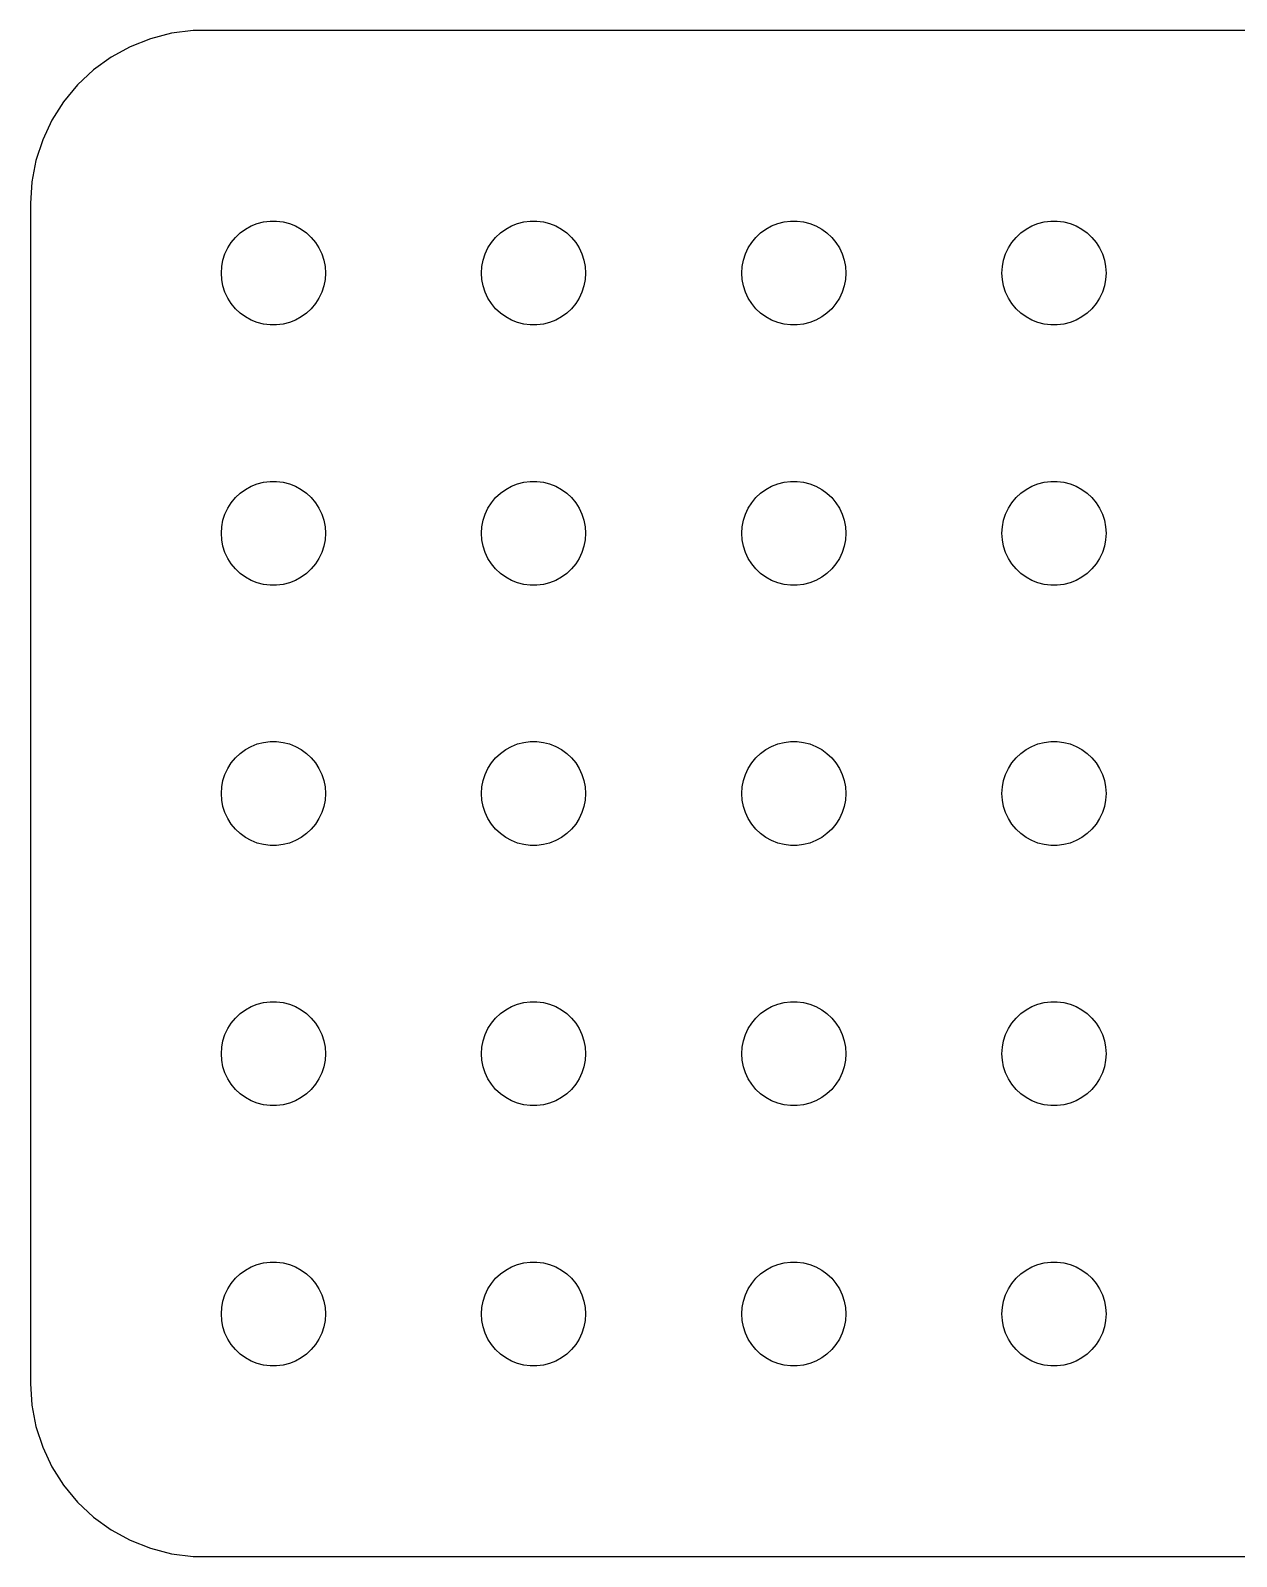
# Model space of a CAD drawing. Header units: metres. Extents: x -37 to 37, y 140 to 346.
# Drawn here: x -37 to -2.24, y 140.01 to 183.99 of the extents above; entities that cross this region are included whole.
import ezdxf

# ---------------------------------------------------------------- set-up
doc = ezdxf.new("R2010")
doc.units = ezdxf.units.M

msp = doc.modelspace()

# ---------------------------------------------------------------- linework, layer by layer
for p, q in [((-32.9369, 183.911), (-33.5451, 183.755)), ((-32.3139, 183.99), (-32.9369, 183.911)), ((32.3139, 183.99), (-32.3139, 183.99)), ((-34.1289, 183.524), (-34.6791, 183.222)), ((-33.5451, 183.755), (-34.1289, 183.524)), ((-34.6791, 183.222), (-35.1871, 182.853)), ((-35.1871, 182.853), (-35.6448, 182.423)), ((-35.6448, 182.423), (-36.0451, 181.939)), ((-36.0451, 181.939), (-36.3815, 181.409)), ((-36.3815, 181.409), (-36.6489, 180.841)), ((-36.6489, 180.841), (-36.8429, 180.243)), ((-36.8429, 180.243), (-36.9606, 179.627)), ((-36.9606, 179.627), (-37, 179)), ((-37, 179), (-37, 145)), ((-31.0934, 178.027), (-30.9561, 178.156)), ((-30.9561, 178.156), (-30.8037, 178.266)), ((-30.8037, 178.266), (-30.6387, 178.357)), ((-30.6387, 178.357), (-30.4635, 178.427)), ((-30.4635, 178.427), (-30.2811, 178.473)), ((-30.2811, 178.473), (-30.0942, 178.497)), ((-30.0942, 178.497), (-29.9058, 178.497)), ((-29.9058, 178.497), (-29.7189, 178.473)), ((-29.7189, 178.473), (-29.5365, 178.427)), ((-29.5365, 178.427), (-29.3613, 178.357)), ((-29.3613, 178.357), (-29.1963, 178.266)), ((-29.1963, 178.266), (-29.0439, 178.156)), ((-29.0439, 178.156), (-28.9065, 178.027)), ((-23.5934, 178.027), (-23.4561, 178.156)), ((-23.4561, 178.156), (-23.3037, 178.266)), ((-23.3037, 178.266), (-23.1387, 178.357)), ((-23.1387, 178.357), (-22.9635, 178.427)), ((-22.9635, 178.427), (-22.7811, 178.473)), ((-22.7811, 178.473), (-22.5942, 178.497)), ((-22.5942, 178.497), (-22.4058, 178.497)), ((-22.4058, 178.497), (-22.2189, 178.473)), ((-22.2189, 178.473), (-22.0365, 178.427)), ((-22.0365, 178.427), (-21.8613, 178.357)), ((-21.8613, 178.357), (-21.6963, 178.266)), ((-21.6963, 178.266), (-21.5439, 178.156)), ((-21.5439, 178.156), (-21.4065, 178.027)), ((-16.0934, 178.027), (-15.9561, 178.156)), ((-15.9561, 178.156), (-15.8037, 178.266)), ((-15.8037, 178.266), (-15.6387, 178.357)), ((-15.6387, 178.357), (-15.4635, 178.427)), ((-15.4635, 178.427), (-15.2811, 178.473)), ((-15.2811, 178.473), (-15.0942, 178.497)), ((-15.0942, 178.497), (-14.9058, 178.497)), ((-14.9058, 178.497), (-14.7189, 178.473)), ((-14.7189, 178.473), (-14.5365, 178.427)), ((-14.5365, 178.427), (-14.3613, 178.357)), ((-14.3613, 178.357), (-14.1963, 178.266)), ((-14.1963, 178.266), (-14.0439, 178.156)), ((-14.0439, 178.156), (-13.9065, 178.027)), ((-8.59344, 178.027), (-8.45613, 178.156)), ((-8.45613, 178.156), (-8.30373, 178.266)), ((-8.30373, 178.266), (-8.13866, 178.357)), ((-8.13866, 178.357), (-7.96352, 178.427)), ((-7.96352, 178.427), (-7.78107, 178.473)), ((-7.78107, 178.473), (-7.59418, 178.497)), ((-7.59418, 178.497), (-7.40581, 178.497)), ((-7.40581, 178.497), (-7.21892, 178.473)), ((-7.21892, 178.473), (-7.03647, 178.427)), ((-7.03647, 178.427), (-6.86133, 178.357)), ((-6.86133, 178.357), (-6.69626, 178.266)), ((-6.69626, 178.266), (-6.54385, 178.156)), ((-6.54385, 178.156), (-6.40654, 178.027)), ((-31.3947, 177.552), (-31.3145, 177.723)), ((-31.3145, 177.723), (-31.2135, 177.882)), ((-31.2135, 177.882), (-31.0934, 178.027)), ((-28.9065, 178.027), (-28.7865, 177.882)), ((-28.7865, 177.882), (-28.6855, 177.723)), ((-28.6855, 177.723), (-28.6053, 177.552)), ((-23.8947, 177.552), (-23.8145, 177.723)), ((-23.8145, 177.723), (-23.7135, 177.882)), ((-23.7135, 177.882), (-23.5934, 178.027)), ((-21.4065, 178.027), (-21.2865, 177.882)), ((-21.2865, 177.882), (-21.1855, 177.723)), ((-21.1855, 177.723), (-21.1053, 177.552)), ((-16.3947, 177.552), (-16.3145, 177.723)), ((-16.3145, 177.723), (-16.2135, 177.882)), ((-16.2135, 177.882), (-16.0934, 178.027)), ((-13.9065, 178.027), (-13.7865, 177.882)), ((-13.7865, 177.882), (-13.6855, 177.723)), ((-13.6855, 177.723), (-13.6053, 177.552)), ((-8.89465, 177.552), (-8.81445, 177.723)), ((-8.81445, 177.723), (-8.71352, 177.882)), ((-8.71352, 177.882), (-8.59344, 178.027)), ((-6.40654, 178.027), (-6.28647, 177.882)), ((-6.28647, 177.882), (-6.18553, 177.723)), ((-6.18553, 177.723), (-6.10533, 177.552)), ((-31.4882, 177.188), (-31.4529, 177.373)), ((-31.4529, 177.373), (-31.3947, 177.552)), ((-28.6053, 177.552), (-28.5471, 177.373)), ((-28.5471, 177.373), (-28.5118, 177.188)), ((-23.9882, 177.188), (-23.9529, 177.373)), ((-23.9529, 177.373), (-23.8947, 177.552)), ((-21.1053, 177.552), (-21.0471, 177.373)), ((-21.0471, 177.373), (-21.0118, 177.188)), ((-16.4882, 177.188), (-16.4529, 177.373)), ((-16.4529, 177.373), (-16.3947, 177.552)), ((-13.6053, 177.552), (-13.5471, 177.373)), ((-13.5471, 177.373), (-13.5118, 177.188)), ((-8.98816, 177.188), (-8.95287, 177.373)), ((-8.95287, 177.373), (-8.89465, 177.552)), ((-6.10533, 177.552), (-6.04712, 177.373)), ((-6.04712, 177.373), (-6.01183, 177.188)), ((-31.5, 177), (-31.4882, 177.188)), ((-31.4882, 176.812), (-31.5, 177)), ((-31.4529, 176.627), (-31.4882, 176.812)), ((-28.5118, 176.812), (-28.5471, 176.627)), ((-28.5118, 177.188), (-28.5, 177)), ((-28.5, 177), (-28.5118, 176.812)), ((-24, 177), (-23.9882, 177.188)), ((-23.9882, 176.812), (-24, 177)), ((-23.9529, 176.627), (-23.9882, 176.812)), ((-21.0118, 176.812), (-21.0471, 176.627)), ((-21.0118, 177.188), (-21, 177)), ((-21, 177), (-21.0118, 176.812)), ((-16.5, 177), (-16.4882, 177.188)), ((-16.4882, 176.812), (-16.5, 177)), ((-16.4529, 176.627), (-16.4882, 176.812)), ((-13.5118, 176.812), (-13.5471, 176.627)), ((-13.5118, 177.188), (-13.5, 177)), ((-13.5, 177), (-13.5118, 176.812)), ((-9, 177), (-8.98816, 177.188)), ((-8.98816, 176.812), (-9, 177)), ((-8.95287, 176.627), (-8.98816, 176.812)), ((-6.01183, 176.812), (-6.04712, 176.627)), ((-6.01183, 177.188), (-6, 177)), ((-6, 177), (-6.01183, 176.812)), ((-31.3947, 176.448), (-31.4529, 176.627)), ((-31.3145, 176.277), (-31.3947, 176.448)), ((-28.6053, 176.448), (-28.6855, 176.277)), ((-28.5471, 176.627), (-28.6053, 176.448)), ((-23.8947, 176.448), (-23.9529, 176.627)), ((-23.8145, 176.277), (-23.8947, 176.448)), ((-21.1053, 176.448), (-21.1855, 176.277)), ((-21.0471, 176.627), (-21.1053, 176.448)), ((-16.3947, 176.448), (-16.4529, 176.627)), ((-16.3145, 176.277), (-16.3947, 176.448)), ((-13.6053, 176.448), (-13.6855, 176.277)), ((-13.5471, 176.627), (-13.6053, 176.448)), ((-8.89465, 176.448), (-8.95287, 176.627)), ((-8.81445, 176.277), (-8.89465, 176.448)), ((-6.10533, 176.448), (-6.18553, 176.277)), ((-6.04712, 176.627), (-6.10533, 176.448)), ((-31.2135, 176.118), (-31.3145, 176.277)), ((-31.0934, 175.973), (-31.2135, 176.118)), ((-30.9561, 175.844), (-31.0934, 175.973)), ((-28.9065, 175.973), (-29.0439, 175.844)), ((-28.7865, 176.118), (-28.9065, 175.973)), ((-28.6855, 176.277), (-28.7865, 176.118)), ((-23.7135, 176.118), (-23.8145, 176.277)), ((-23.5934, 175.973), (-23.7135, 176.118)), ((-23.4561, 175.844), (-23.5934, 175.973)), ((-21.4065, 175.973), (-21.5439, 175.844)), ((-21.2865, 176.118), (-21.4065, 175.973)), ((-21.1855, 176.277), (-21.2865, 176.118)), ((-16.2135, 176.118), (-16.3145, 176.277)), ((-16.0934, 175.973), (-16.2135, 176.118)), ((-15.9561, 175.844), (-16.0934, 175.973)), ((-13.9065, 175.973), (-14.0439, 175.844)), ((-13.7865, 176.118), (-13.9065, 175.973)), ((-13.6855, 176.277), (-13.7865, 176.118)), ((-8.71352, 176.118), (-8.81445, 176.277)), ((-8.59344, 175.973), (-8.71352, 176.118)), ((-8.45613, 175.844), (-8.59344, 175.973)), ((-6.40654, 175.973), (-6.54385, 175.844)), ((-6.28647, 176.118), (-6.40654, 175.973)), ((-6.18553, 176.277), (-6.28647, 176.118)), ((-30.8037, 175.734), (-30.9561, 175.844)), ((-30.6387, 175.643), (-30.8037, 175.734)), ((-30.4635, 175.573), (-30.6387, 175.643)), ((-30.2811, 175.527), (-30.4635, 175.573)), ((-30.0942, 175.503), (-30.2811, 175.527)), ((-29.9058, 175.503), (-30.0942, 175.503)), ((-29.7189, 175.527), (-29.9058, 175.503)), ((-29.5365, 175.573), (-29.7189, 175.527)), ((-29.3613, 175.643), (-29.5365, 175.573)), ((-29.1963, 175.734), (-29.3613, 175.643)), ((-29.0439, 175.844), (-29.1963, 175.734)), ((-23.3037, 175.734), (-23.4561, 175.844)), ((-23.1387, 175.643), (-23.3037, 175.734)), ((-22.9635, 175.573), (-23.1387, 175.643)), ((-22.7811, 175.527), (-22.9635, 175.573)), ((-22.5942, 175.503), (-22.7811, 175.527)), ((-22.4058, 175.503), (-22.5942, 175.503)), ((-22.2189, 175.527), (-22.4058, 175.503)), ((-22.0365, 175.573), (-22.2189, 175.527)), ((-21.8613, 175.643), (-22.0365, 175.573)), ((-21.6963, 175.734), (-21.8613, 175.643)), ((-21.5439, 175.844), (-21.6963, 175.734)), ((-15.8037, 175.734), (-15.9561, 175.844)), ((-15.6387, 175.643), (-15.8037, 175.734)), ((-15.4635, 175.573), (-15.6387, 175.643)), ((-15.2811, 175.527), (-15.4635, 175.573)), ((-15.0942, 175.503), (-15.2811, 175.527)), ((-14.9058, 175.503), (-15.0942, 175.503)), ((-14.7189, 175.527), (-14.9058, 175.503)), ((-14.5365, 175.573), (-14.7189, 175.527)), ((-14.3613, 175.643), (-14.5365, 175.573)), ((-14.1963, 175.734), (-14.3613, 175.643)), ((-14.0439, 175.844), (-14.1963, 175.734)), ((-8.30373, 175.734), (-8.45613, 175.844)), ((-8.13866, 175.643), (-8.30373, 175.734)), ((-7.96352, 175.573), (-8.13866, 175.643)), ((-7.78107, 175.527), (-7.96352, 175.573)), ((-7.59418, 175.503), (-7.78107, 175.527)), ((-7.40581, 175.503), (-7.59418, 175.503)), ((-7.21892, 175.527), (-7.40581, 175.503)), ((-7.03647, 175.573), (-7.21892, 175.527)), ((-6.86133, 175.643), (-7.03647, 175.573)), ((-6.69626, 175.734), (-6.86133, 175.643)), ((-6.54385, 175.844), (-6.69626, 175.734)), ((-31.0934, 170.527), (-30.9561, 170.656)), ((-30.9561, 170.656), (-30.8037, 170.766)), ((-30.8037, 170.766), (-30.6387, 170.857)), ((-30.6387, 170.857), (-30.4635, 170.927)), ((-30.4635, 170.927), (-30.2811, 170.973)), ((-30.2811, 170.973), (-30.0942, 170.997)), ((-30.0942, 170.997), (-29.9058, 170.997)), ((-29.9058, 170.997), (-29.7189, 170.973)), ((-29.7189, 170.973), (-29.5365, 170.927)), ((-29.5365, 170.927), (-29.3613, 170.857)), ((-29.3613, 170.857), (-29.1963, 170.766)), ((-29.1963, 170.766), (-29.0439, 170.656)), ((-29.0439, 170.656), (-28.9065, 170.527)), ((-23.5934, 170.527), (-23.4561, 170.656)), ((-23.4561, 170.656), (-23.3037, 170.766)), ((-23.3037, 170.766), (-23.1387, 170.857)), ((-23.1387, 170.857), (-22.9635, 170.927)), ((-22.9635, 170.927), (-22.7811, 170.973)), ((-22.7811, 170.973), (-22.5942, 170.997)), ((-22.5942, 170.997), (-22.4058, 170.997)), ((-22.4058, 170.997), (-22.2189, 170.973)), ((-22.2189, 170.973), (-22.0365, 170.927)), ((-22.0365, 170.927), (-21.8613, 170.857)), ((-21.8613, 170.857), (-21.6963, 170.766)), ((-21.6963, 170.766), (-21.5439, 170.656)), ((-21.5439, 170.656), (-21.4065, 170.527)), ((-16.0934, 170.527), (-15.9561, 170.656)), ((-15.9561, 170.656), (-15.8037, 170.766)), ((-15.8037, 170.766), (-15.6387, 170.857)), ((-15.6387, 170.857), (-15.4635, 170.927)), ((-15.4635, 170.927), (-15.2811, 170.973)), ((-15.2811, 170.973), (-15.0942, 170.997)), ((-15.0942, 170.997), (-14.9058, 170.997)), ((-14.9058, 170.997), (-14.7189, 170.973)), ((-14.7189, 170.973), (-14.5365, 170.927)), ((-14.5365, 170.927), (-14.3613, 170.857)), ((-14.3613, 170.857), (-14.1963, 170.766)), ((-14.1963, 170.766), (-14.0439, 170.656)), ((-14.0439, 170.656), (-13.9065, 170.527)), ((-8.59344, 170.527), (-8.45613, 170.656)), ((-8.45613, 170.656), (-8.30373, 170.766)), ((-8.30373, 170.766), (-8.13866, 170.857)), ((-8.13866, 170.857), (-7.96352, 170.927)), ((-7.96352, 170.927), (-7.78107, 170.973)), ((-7.78107, 170.973), (-7.59418, 170.997)), ((-7.59418, 170.997), (-7.40581, 170.997)), ((-7.40581, 170.997), (-7.21892, 170.973)), ((-7.21892, 170.973), (-7.03647, 170.927)), ((-7.03647, 170.927), (-6.86133, 170.857)), ((-6.86133, 170.857), (-6.69626, 170.766)), ((-6.69626, 170.766), (-6.54385, 170.656)), ((-6.54385, 170.656), (-6.40654, 170.527)), ((-31.3947, 170.052), (-31.3145, 170.223)), ((-31.3145, 170.223), (-31.2135, 170.382)), ((-31.2135, 170.382), (-31.0934, 170.527)), ((-28.9065, 170.527), (-28.7865, 170.382)), ((-28.7865, 170.382), (-28.6855, 170.223)), ((-28.6855, 170.223), (-28.6053, 170.052)), ((-23.8947, 170.052), (-23.8145, 170.223)), ((-23.8145, 170.223), (-23.7135, 170.382)), ((-23.7135, 170.382), (-23.5934, 170.527)), ((-21.4065, 170.527), (-21.2865, 170.382)), ((-21.2865, 170.382), (-21.1855, 170.223)), ((-21.1855, 170.223), (-21.1053, 170.052)), ((-16.3947, 170.052), (-16.3145, 170.223)), ((-16.3145, 170.223), (-16.2135, 170.382)), ((-16.2135, 170.382), (-16.0934, 170.527)), ((-13.9065, 170.527), (-13.7865, 170.382)), ((-13.7865, 170.382), (-13.6855, 170.223)), ((-13.6855, 170.223), (-13.6053, 170.052)), ((-8.89465, 170.052), (-8.81445, 170.223)), ((-8.81445, 170.223), (-8.71352, 170.382)), ((-8.71352, 170.382), (-8.59344, 170.527)), ((-6.40654, 170.527), (-6.28647, 170.382)), ((-6.28647, 170.382), (-6.18553, 170.223)), ((-6.18553, 170.223), (-6.10533, 170.052)), ((-31.4882, 169.688), (-31.4529, 169.873)), ((-31.4529, 169.873), (-31.3947, 170.052)), ((-28.6053, 170.052), (-28.5471, 169.873)), ((-28.5471, 169.873), (-28.5118, 169.688)), ((-23.9882, 169.688), (-23.9529, 169.873)), ((-23.9529, 169.873), (-23.8947, 170.052)), ((-21.1053, 170.052), (-21.0471, 169.873)), ((-21.0471, 169.873), (-21.0118, 169.688)), ((-16.4882, 169.688), (-16.4529, 169.873)), ((-16.4529, 169.873), (-16.3947, 170.052)), ((-13.6053, 170.052), (-13.5471, 169.873)), ((-13.5471, 169.873), (-13.5118, 169.688)), ((-8.98816, 169.688), (-8.95287, 169.873)), ((-8.95287, 169.873), (-8.89465, 170.052)), ((-6.10533, 170.052), (-6.04712, 169.873)), ((-6.04712, 169.873), (-6.01183, 169.688)), ((-31.5, 169.5), (-31.4882, 169.688)), ((-31.4882, 169.312), (-31.5, 169.5)), ((-28.5118, 169.688), (-28.5, 169.5)), ((-28.5, 169.5), (-28.5118, 169.312)), ((-24, 169.5), (-23.9882, 169.688)), ((-23.9882, 169.312), (-24, 169.5)), ((-21.0118, 169.688), (-21, 169.5)), ((-21, 169.5), (-21.0118, 169.312)), ((-16.5, 169.5), (-16.4882, 169.688)), ((-16.4882, 169.312), (-16.5, 169.5)), ((-13.5118, 169.688), (-13.5, 169.5)), ((-13.5, 169.5), (-13.5118, 169.312)), ((-9, 169.5), (-8.98816, 169.688)), ((-8.98816, 169.312), (-9, 169.5)), ((-6.01183, 169.688), (-6, 169.5)), ((-6, 169.5), (-6.01183, 169.312)), ((-31.4529, 169.127), (-31.4882, 169.312)), ((-31.3947, 168.948), (-31.4529, 169.127)), ((-31.3145, 168.777), (-31.3947, 168.948)), ((-28.6053, 168.948), (-28.6855, 168.777)), ((-28.5471, 169.127), (-28.6053, 168.948)), ((-28.5118, 169.312), (-28.5471, 169.127)), ((-23.9529, 169.127), (-23.9882, 169.312)), ((-23.8947, 168.948), (-23.9529, 169.127)), ((-23.8145, 168.777), (-23.8947, 168.948)), ((-21.1053, 168.948), (-21.1855, 168.777)), ((-21.0471, 169.127), (-21.1053, 168.948)), ((-21.0118, 169.312), (-21.0471, 169.127)), ((-16.4529, 169.127), (-16.4882, 169.312)), ((-16.3947, 168.948), (-16.4529, 169.127)), ((-16.3145, 168.777), (-16.3947, 168.948)), ((-13.6053, 168.948), (-13.6855, 168.777)), ((-13.5471, 169.127), (-13.6053, 168.948)), ((-13.5118, 169.312), (-13.5471, 169.127)), ((-8.95287, 169.127), (-8.98816, 169.312)), ((-8.89465, 168.948), (-8.95287, 169.127)), ((-8.81445, 168.777), (-8.89465, 168.948)), ((-6.10533, 168.948), (-6.18553, 168.777)), ((-6.04712, 169.127), (-6.10533, 168.948)), ((-6.01183, 169.312), (-6.04712, 169.127)), ((-31.2135, 168.618), (-31.3145, 168.777)), ((-31.0934, 168.473), (-31.2135, 168.618)), ((-30.9561, 168.344), (-31.0934, 168.473)), ((-28.9065, 168.473), (-29.0439, 168.344)), ((-28.7865, 168.618), (-28.9065, 168.473)), ((-28.6855, 168.777), (-28.7865, 168.618)), ((-23.7135, 168.618), (-23.8145, 168.777)), ((-23.5934, 168.473), (-23.7135, 168.618)), ((-23.4561, 168.344), (-23.5934, 168.473)), ((-21.4065, 168.473), (-21.5439, 168.344)), ((-21.2865, 168.618), (-21.4065, 168.473)), ((-21.1855, 168.777), (-21.2865, 168.618)), ((-16.2135, 168.618), (-16.3145, 168.777)), ((-16.0934, 168.473), (-16.2135, 168.618)), ((-15.9561, 168.344), (-16.0934, 168.473)), ((-13.9065, 168.473), (-14.0439, 168.344)), ((-13.7865, 168.618), (-13.9065, 168.473)), ((-13.6855, 168.777), (-13.7865, 168.618)), ((-8.71352, 168.618), (-8.81445, 168.777)), ((-8.59344, 168.473), (-8.71352, 168.618)), ((-8.45613, 168.344), (-8.59344, 168.473)), ((-6.40654, 168.473), (-6.54385, 168.344)), ((-6.28647, 168.618), (-6.40654, 168.473)), ((-6.18553, 168.777), (-6.28647, 168.618)), ((-30.8037, 168.234), (-30.9561, 168.344)), ((-30.6387, 168.143), (-30.8037, 168.234)), ((-30.4635, 168.073), (-30.6387, 168.143)), ((-30.2811, 168.027), (-30.4635, 168.073)), ((-30.0942, 168.003), (-30.2811, 168.027)), ((-29.7189, 168.027), (-29.9058, 168.003)), ((-29.5365, 168.073), (-29.7189, 168.027)), ((-29.3613, 168.143), (-29.5365, 168.073)), ((-29.1963, 168.234), (-29.3613, 168.143)), ((-29.0439, 168.344), (-29.1963, 168.234)), ((-23.3037, 168.234), (-23.4561, 168.344)), ((-23.1387, 168.143), (-23.3037, 168.234)), ((-22.9635, 168.073), (-23.1387, 168.143)), ((-22.7811, 168.027), (-22.9635, 168.073)), ((-22.5942, 168.003), (-22.7811, 168.027)), ((-22.2189, 168.027), (-22.4058, 168.003)), ((-22.0365, 168.073), (-22.2189, 168.027)), ((-21.8613, 168.143), (-22.0365, 168.073)), ((-21.6963, 168.234), (-21.8613, 168.143)), ((-21.5439, 168.344), (-21.6963, 168.234)), ((-15.8037, 168.234), (-15.9561, 168.344)), ((-15.6387, 168.143), (-15.8037, 168.234)), ((-15.4635, 168.073), (-15.6387, 168.143)), ((-15.2811, 168.027), (-15.4635, 168.073)), ((-15.0942, 168.003), (-15.2811, 168.027)), ((-14.7189, 168.027), (-14.9058, 168.003)), ((-14.5365, 168.073), (-14.7189, 168.027)), ((-14.3613, 168.143), (-14.5365, 168.073)), ((-14.1963, 168.234), (-14.3613, 168.143)), ((-14.0439, 168.344), (-14.1963, 168.234)), ((-8.30373, 168.234), (-8.45613, 168.344)), ((-8.13866, 168.143), (-8.30373, 168.234)), ((-7.96352, 168.073), (-8.13866, 168.143)), ((-7.78107, 168.027), (-7.96352, 168.073)), ((-7.59418, 168.003), (-7.78107, 168.027)), ((-7.21892, 168.027), (-7.40581, 168.003)), ((-7.03647, 168.073), (-7.21892, 168.027)), ((-6.86133, 168.143), (-7.03647, 168.073)), ((-6.69626, 168.234), (-6.86133, 168.143)), ((-6.54385, 168.344), (-6.69626, 168.234)), ((-29.9058, 168.003), (-30.0942, 168.003)), ((-22.4058, 168.003), (-22.5942, 168.003)), ((-14.9058, 168.003), (-15.0942, 168.003)), ((-7.40581, 168.003), (-7.59418, 168.003)), ((-30.9561, 163.156), (-30.8037, 163.266)), ((-30.8037, 163.266), (-30.6387, 163.357)), ((-30.6387, 163.357), (-30.4635, 163.427)), ((-30.4635, 163.427), (-30.2811, 163.473)), ((-30.2811, 163.473), (-30.0942, 163.497)), ((-30.0942, 163.497), (-29.9058, 163.497)), ((-29.9058, 163.497), (-29.7189, 163.473)), ((-29.7189, 163.473), (-29.5365, 163.427)), ((-29.5365, 163.427), (-29.3613, 163.357)), ((-29.3613, 163.357), (-29.1963, 163.266)), ((-29.1963, 163.266), (-29.0439, 163.156)), ((-23.4561, 163.156), (-23.3037, 163.266)), ((-23.3037, 163.266), (-23.1387, 163.357)), ((-23.1387, 163.357), (-22.9635, 163.427)), ((-22.9635, 163.427), (-22.7811, 163.473)), ((-22.7811, 163.473), (-22.5942, 163.497)), ((-22.5942, 163.497), (-22.4058, 163.497)), ((-22.4058, 163.497), (-22.2189, 163.473)), ((-22.2189, 163.473), (-22.0365, 163.427)), ((-22.0365, 163.427), (-21.8613, 163.357)), ((-21.8613, 163.357), (-21.6963, 163.266)), ((-21.6963, 163.266), (-21.5439, 163.156)), ((-15.9561, 163.156), (-15.8037, 163.266)), ((-15.8037, 163.266), (-15.6387, 163.357)), ((-15.6387, 163.357), (-15.4635, 163.427)), ((-15.4635, 163.427), (-15.2811, 163.473)), ((-15.2811, 163.473), (-15.0942, 163.497)), ((-15.0942, 163.497), (-14.9058, 163.497)), ((-14.9058, 163.497), (-14.7189, 163.473)), ((-14.7189, 163.473), (-14.5365, 163.427)), ((-14.5365, 163.427), (-14.3613, 163.357)), ((-14.3613, 163.357), (-14.1963, 163.266)), ((-14.1963, 163.266), (-14.0439, 163.156)), ((-8.45613, 163.156), (-8.30373, 163.266)), ((-8.30373, 163.266), (-8.13866, 163.357)), ((-8.13866, 163.357), (-7.96352, 163.427)), ((-7.96352, 163.427), (-7.78107, 163.473)), ((-7.78107, 163.473), (-7.59418, 163.497)), ((-7.59418, 163.497), (-7.40581, 163.497)), ((-7.40581, 163.497), (-7.21892, 163.473)), ((-7.21892, 163.473), (-7.03647, 163.427)), ((-7.03647, 163.427), (-6.86133, 163.357)), ((-6.86133, 163.357), (-6.69626, 163.266)), ((-6.69626, 163.266), (-6.54385, 163.156)), ((-31.3145, 162.723), (-31.2135, 162.882)), ((-31.2135, 162.882), (-31.0934, 163.027)), ((-31.0934, 163.027), (-30.9561, 163.156)), ((-29.0439, 163.156), (-28.9065, 163.027)), ((-28.9065, 163.027), (-28.7865, 162.882)), ((-28.7865, 162.882), (-28.6855, 162.723)), ((-23.8145, 162.723), (-23.7135, 162.882)), ((-23.7135, 162.882), (-23.5934, 163.027)), ((-23.5934, 163.027), (-23.4561, 163.156)), ((-21.5439, 163.156), (-21.4065, 163.027)), ((-21.4065, 163.027), (-21.2865, 162.882)), ((-21.2865, 162.882), (-21.1855, 162.723)), ((-16.3145, 162.723), (-16.2135, 162.882)), ((-16.2135, 162.882), (-16.0934, 163.027)), ((-16.0934, 163.027), (-15.9561, 163.156)), ((-14.0439, 163.156), (-13.9065, 163.027)), ((-13.9065, 163.027), (-13.7865, 162.882)), ((-13.7865, 162.882), (-13.6855, 162.723)), ((-8.81445, 162.723), (-8.71352, 162.882)), ((-8.71352, 162.882), (-8.59344, 163.027)), ((-8.59344, 163.027), (-8.45613, 163.156)), ((-6.54385, 163.156), (-6.40654, 163.027)), ((-6.40654, 163.027), (-6.28647, 162.882)), ((-6.28647, 162.882), (-6.18553, 162.723)), ((-31.4882, 162.188), (-31.4529, 162.373)), ((-31.4529, 162.373), (-31.3947, 162.552)), ((-31.3947, 162.552), (-31.3145, 162.723)), ((-28.6855, 162.723), (-28.6053, 162.552)), ((-28.6053, 162.552), (-28.5471, 162.373)), ((-28.5471, 162.373), (-28.5118, 162.188)), ((-23.9882, 162.188), (-23.9529, 162.373)), ((-23.9529, 162.373), (-23.8947, 162.552)), ((-23.8947, 162.552), (-23.8145, 162.723)), ((-21.1855, 162.723), (-21.1053, 162.552)), ((-21.1053, 162.552), (-21.0471, 162.373)), ((-21.0471, 162.373), (-21.0118, 162.188)), ((-16.4882, 162.188), (-16.4529, 162.373)), ((-16.4529, 162.373), (-16.3947, 162.552)), ((-16.3947, 162.552), (-16.3145, 162.723)), ((-13.6855, 162.723), (-13.6053, 162.552)), ((-13.6053, 162.552), (-13.5471, 162.373)), ((-13.5471, 162.373), (-13.5118, 162.188)), ((-8.98816, 162.188), (-8.95287, 162.373)), ((-8.95287, 162.373), (-8.89465, 162.552)), ((-8.89465, 162.552), (-8.81445, 162.723)), ((-6.18553, 162.723), (-6.10533, 162.552)), ((-6.10533, 162.552), (-6.04712, 162.373)), ((-6.04712, 162.373), (-6.01183, 162.188)), ((-31.5, 162), (-31.4882, 162.188)), ((-31.4882, 161.812), (-31.5, 162)), ((-28.5118, 162.188), (-28.5, 162)), ((-28.5, 162), (-28.5118, 161.812)), ((-24, 162), (-23.9882, 162.188)), ((-23.9882, 161.812), (-24, 162)), ((-21.0118, 162.188), (-21, 162)), ((-21, 162), (-21.0118, 161.812)), ((-16.5, 162), (-16.4882, 162.188)), ((-16.4882, 161.812), (-16.5, 162)), ((-13.5118, 162.188), (-13.5, 162)), ((-13.5, 162), (-13.5118, 161.812)), ((-9, 162), (-8.98816, 162.188)), ((-8.98816, 161.812), (-9, 162)), ((-6.01183, 162.188), (-6, 162)), ((-6, 162), (-6.01183, 161.812)), ((-31.4529, 161.627), (-31.4882, 161.812)), ((-31.3947, 161.448), (-31.4529, 161.627)), ((-31.3145, 161.277), (-31.3947, 161.448)), ((-28.6053, 161.448), (-28.6855, 161.277)), ((-28.5471, 161.627), (-28.6053, 161.448)), ((-28.5118, 161.812), (-28.5471, 161.627)), ((-23.9529, 161.627), (-23.9882, 161.812)), ((-23.8947, 161.448), (-23.9529, 161.627)), ((-23.8145, 161.277), (-23.8947, 161.448)), ((-21.1053, 161.448), (-21.1855, 161.277)), ((-21.0471, 161.627), (-21.1053, 161.448)), ((-21.0118, 161.812), (-21.0471, 161.627)), ((-16.4529, 161.627), (-16.4882, 161.812)), ((-16.3947, 161.448), (-16.4529, 161.627)), ((-16.3145, 161.277), (-16.3947, 161.448)), ((-13.6053, 161.448), (-13.6855, 161.277)), ((-13.5471, 161.627), (-13.6053, 161.448)), ((-13.5118, 161.812), (-13.5471, 161.627)), ((-8.95287, 161.627), (-8.98816, 161.812)), ((-8.89465, 161.448), (-8.95287, 161.627)), ((-8.81445, 161.277), (-8.89465, 161.448)), ((-6.10533, 161.448), (-6.18553, 161.277)), ((-6.04712, 161.627), (-6.10533, 161.448)), ((-6.01183, 161.812), (-6.04712, 161.627)), ((-31.2135, 161.118), (-31.3145, 161.277)), ((-31.0934, 160.973), (-31.2135, 161.118)), ((-30.9561, 160.844), (-31.0934, 160.973)), ((-28.9065, 160.973), (-29.0439, 160.844)), ((-28.7865, 161.118), (-28.9065, 160.973)), ((-28.6855, 161.277), (-28.7865, 161.118)), ((-23.7135, 161.118), (-23.8145, 161.277)), ((-23.5934, 160.973), (-23.7135, 161.118)), ((-23.4561, 160.844), (-23.5934, 160.973)), ((-21.4065, 160.973), (-21.5439, 160.844)), ((-21.2865, 161.118), (-21.4065, 160.973)), ((-21.1855, 161.277), (-21.2865, 161.118)), ((-16.2135, 161.118), (-16.3145, 161.277)), ((-16.0934, 160.973), (-16.2135, 161.118)), ((-15.9561, 160.844), (-16.0934, 160.973)), ((-13.9065, 160.973), (-14.0439, 160.844)), ((-13.7865, 161.118), (-13.9065, 160.973)), ((-13.6855, 161.277), (-13.7865, 161.118)), ((-8.71352, 161.118), (-8.81445, 161.277)), ((-8.59344, 160.973), (-8.71352, 161.118)), ((-8.45613, 160.844), (-8.59344, 160.973)), ((-6.40654, 160.973), (-6.54385, 160.844)), ((-6.28647, 161.118), (-6.40654, 160.973)), ((-6.18553, 161.277), (-6.28647, 161.118)), ((-30.8037, 160.734), (-30.9561, 160.844)), ((-30.6387, 160.643), (-30.8037, 160.734)), ((-30.4635, 160.573), (-30.6387, 160.643)), ((-30.2811, 160.527), (-30.4635, 160.573)), ((-29.5365, 160.573), (-29.7189, 160.527)), ((-29.3613, 160.643), (-29.5365, 160.573)), ((-29.1963, 160.734), (-29.3613, 160.643)), ((-29.0439, 160.844), (-29.1963, 160.734)), ((-23.3037, 160.734), (-23.4561, 160.844)), ((-23.1387, 160.643), (-23.3037, 160.734)), ((-22.9635, 160.573), (-23.1387, 160.643)), ((-22.7811, 160.527), (-22.9635, 160.573)), ((-22.0365, 160.573), (-22.2189, 160.527)), ((-21.8613, 160.643), (-22.0365, 160.573)), ((-21.6963, 160.734), (-21.8613, 160.643)), ((-21.5439, 160.844), (-21.6963, 160.734)), ((-15.8037, 160.734), (-15.9561, 160.844)), ((-15.6387, 160.643), (-15.8037, 160.734)), ((-15.4635, 160.573), (-15.6387, 160.643)), ((-15.2811, 160.527), (-15.4635, 160.573)), ((-14.5365, 160.573), (-14.7189, 160.527)), ((-14.3613, 160.643), (-14.5365, 160.573)), ((-14.1963, 160.734), (-14.3613, 160.643)), ((-14.0439, 160.844), (-14.1963, 160.734)), ((-8.30373, 160.734), (-8.45613, 160.844)), ((-8.13866, 160.643), (-8.30373, 160.734)), ((-7.96352, 160.573), (-8.13866, 160.643)), ((-7.78107, 160.527), (-7.96352, 160.573)), ((-7.03647, 160.573), (-7.21892, 160.527)), ((-6.86133, 160.643), (-7.03647, 160.573)), ((-6.69626, 160.734), (-6.86133, 160.643)), ((-6.54385, 160.844), (-6.69626, 160.734)), ((-30.0942, 160.503), (-30.2811, 160.527)), ((-29.9058, 160.503), (-30.0942, 160.503)), ((-29.7189, 160.527), (-29.9058, 160.503)), ((-22.5942, 160.503), (-22.7811, 160.527)), ((-22.4058, 160.503), (-22.5942, 160.503)), ((-22.2189, 160.527), (-22.4058, 160.503)), ((-15.0942, 160.503), (-15.2811, 160.527)), ((-14.9058, 160.503), (-15.0942, 160.503)), ((-14.7189, 160.527), (-14.9058, 160.503)), ((-7.59418, 160.503), (-7.78107, 160.527)), ((-7.40581, 160.503), (-7.59418, 160.503)), ((-7.21892, 160.527), (-7.40581, 160.503)), ((-30.9561, 155.656), (-30.8037, 155.766)), ((-30.8037, 155.766), (-30.6387, 155.857)), ((-30.6387, 155.857), (-30.4635, 155.927)), ((-30.4635, 155.927), (-30.2811, 155.973)), ((-30.2811, 155.973), (-30.0942, 155.997)), ((-30.0942, 155.997), (-29.9058, 155.997)), ((-29.9058, 155.997), (-29.7189, 155.973)), ((-29.7189, 155.973), (-29.5365, 155.927)), ((-29.5365, 155.927), (-29.3613, 155.857)), ((-29.3613, 155.857), (-29.1963, 155.766)), ((-29.1963, 155.766), (-29.0439, 155.656)), ((-23.4561, 155.656), (-23.3037, 155.766)), ((-23.3037, 155.766), (-23.1387, 155.857)), ((-23.1387, 155.857), (-22.9635, 155.927)), ((-22.9635, 155.927), (-22.7811, 155.973)), ((-22.7811, 155.973), (-22.5942, 155.997)), ((-22.5942, 155.997), (-22.4058, 155.997)), ((-22.4058, 155.997), (-22.2189, 155.973)), ((-22.2189, 155.973), (-22.0365, 155.927)), ((-22.0365, 155.927), (-21.8613, 155.857)), ((-21.8613, 155.857), (-21.6963, 155.766)), ((-21.6963, 155.766), (-21.5439, 155.656)), ((-15.9561, 155.656), (-15.8037, 155.766)), ((-15.8037, 155.766), (-15.6387, 155.857)), ((-15.6387, 155.857), (-15.4635, 155.927)), ((-15.4635, 155.927), (-15.2811, 155.973)), ((-15.2811, 155.973), (-15.0942, 155.997)), ((-15.0942, 155.997), (-14.9058, 155.997)), ((-14.9058, 155.997), (-14.7189, 155.973)), ((-14.7189, 155.973), (-14.5365, 155.927)), ((-14.5365, 155.927), (-14.3613, 155.857)), ((-14.3613, 155.857), (-14.1963, 155.766)), ((-14.1963, 155.766), (-14.0439, 155.656)), ((-8.45613, 155.656), (-8.30373, 155.766)), ((-8.30373, 155.766), (-8.13866, 155.857)), ((-8.13866, 155.857), (-7.96352, 155.927)), ((-7.96352, 155.927), (-7.78107, 155.973)), ((-7.78107, 155.973), (-7.59418, 155.997)), ((-7.59418, 155.997), (-7.40581, 155.997)), ((-7.40581, 155.997), (-7.21892, 155.973)), ((-7.21892, 155.973), (-7.03647, 155.927)), ((-7.03647, 155.927), (-6.86133, 155.857)), ((-6.86133, 155.857), (-6.69626, 155.766)), ((-6.69626, 155.766), (-6.54385, 155.656)), ((-31.3145, 155.223), (-31.2135, 155.382)), ((-31.2135, 155.382), (-31.0934, 155.527)), ((-31.0934, 155.527), (-30.9561, 155.656)), ((-29.0439, 155.656), (-28.9065, 155.527)), ((-28.9065, 155.527), (-28.7865, 155.382)), ((-28.7865, 155.382), (-28.6855, 155.223)), ((-23.8145, 155.223), (-23.7135, 155.382)), ((-23.7135, 155.382), (-23.5934, 155.527)), ((-23.5934, 155.527), (-23.4561, 155.656)), ((-21.5439, 155.656), (-21.4065, 155.527)), ((-21.4065, 155.527), (-21.2865, 155.382)), ((-21.2865, 155.382), (-21.1855, 155.223)), ((-16.3145, 155.223), (-16.2135, 155.382)), ((-16.2135, 155.382), (-16.0934, 155.527)), ((-16.0934, 155.527), (-15.9561, 155.656)), ((-14.0439, 155.656), (-13.9065, 155.527)), ((-13.9065, 155.527), (-13.7865, 155.382)), ((-13.7865, 155.382), (-13.6855, 155.223)), ((-8.81445, 155.223), (-8.71352, 155.382)), ((-8.71352, 155.382), (-8.59344, 155.527)), ((-8.59344, 155.527), (-8.45613, 155.656)), ((-6.54385, 155.656), (-6.40654, 155.527)), ((-6.40654, 155.527), (-6.28647, 155.382)), ((-6.28647, 155.382), (-6.18553, 155.223)), ((-31.4882, 154.688), (-31.4529, 154.873)), ((-31.4529, 154.873), (-31.3947, 155.052)), ((-31.3947, 155.052), (-31.3145, 155.223)), ((-28.6855, 155.223), (-28.6053, 155.052)), ((-28.6053, 155.052), (-28.5471, 154.873)), ((-28.5471, 154.873), (-28.5118, 154.688)), ((-23.9882, 154.688), (-23.9529, 154.873)), ((-23.9529, 154.873), (-23.8947, 155.052)), ((-23.8947, 155.052), (-23.8145, 155.223)), ((-21.1855, 155.223), (-21.1053, 155.052)), ((-21.1053, 155.052), (-21.0471, 154.873)), ((-21.0471, 154.873), (-21.0118, 154.688)), ((-16.4882, 154.688), (-16.4529, 154.873)), ((-16.4529, 154.873), (-16.3947, 155.052)), ((-16.3947, 155.052), (-16.3145, 155.223)), ((-13.6855, 155.223), (-13.6053, 155.052)), ((-13.6053, 155.052), (-13.5471, 154.873)), ((-13.5471, 154.873), (-13.5118, 154.688)), ((-8.98816, 154.688), (-8.95287, 154.873)), ((-8.95287, 154.873), (-8.89465, 155.052)), ((-8.89465, 155.052), (-8.81445, 155.223)), ((-6.18553, 155.223), (-6.10533, 155.052)), ((-6.10533, 155.052), (-6.04712, 154.873)), ((-6.04712, 154.873), (-6.01183, 154.688)), ((-31.5, 154.5), (-31.4882, 154.688)), ((-31.4882, 154.312), (-31.5, 154.5)), ((-28.5118, 154.688), (-28.5, 154.5)), ((-28.5, 154.5), (-28.5118, 154.312)), ((-24, 154.5), (-23.9882, 154.688)), ((-23.9882, 154.312), (-24, 154.5)), ((-21.0118, 154.688), (-21, 154.5)), ((-21, 154.5), (-21.0118, 154.312)), ((-16.5, 154.5), (-16.4882, 154.688)), ((-16.4882, 154.312), (-16.5, 154.5)), ((-13.5118, 154.688), (-13.5, 154.5)), ((-13.5, 154.5), (-13.5118, 154.312)), ((-9, 154.5), (-8.98816, 154.688)), ((-8.98816, 154.312), (-9, 154.5)), ((-6.01183, 154.688), (-6, 154.5)), ((-6, 154.5), (-6.01183, 154.312)), ((-31.4529, 154.127), (-31.4882, 154.312)), ((-31.3947, 153.948), (-31.4529, 154.127)), ((-31.3145, 153.777), (-31.3947, 153.948)), ((-28.6053, 153.948), (-28.6855, 153.777)), ((-28.5471, 154.127), (-28.6053, 153.948)), ((-28.5118, 154.312), (-28.5471, 154.127)), ((-23.9529, 154.127), (-23.9882, 154.312)), ((-23.8947, 153.948), (-23.9529, 154.127)), ((-23.8145, 153.777), (-23.8947, 153.948)), ((-21.1053, 153.948), (-21.1855, 153.777)), ((-21.0471, 154.127), (-21.1053, 153.948)), ((-21.0118, 154.312), (-21.0471, 154.127)), ((-16.4529, 154.127), (-16.4882, 154.312)), ((-16.3947, 153.948), (-16.4529, 154.127)), ((-16.3145, 153.777), (-16.3947, 153.948)), ((-13.6053, 153.948), (-13.6855, 153.777)), ((-13.5471, 154.127), (-13.6053, 153.948)), ((-13.5118, 154.312), (-13.5471, 154.127)), ((-8.95287, 154.127), (-8.98816, 154.312)), ((-8.89465, 153.948), (-8.95287, 154.127)), ((-8.81445, 153.777), (-8.89465, 153.948)), ((-6.10533, 153.948), (-6.18553, 153.777)), ((-6.04712, 154.127), (-6.10533, 153.948)), ((-6.01183, 154.312), (-6.04712, 154.127)), ((-31.2135, 153.618), (-31.3145, 153.777)), ((-31.0934, 153.473), (-31.2135, 153.618)), ((-28.7865, 153.618), (-28.9065, 153.473)), ((-28.6855, 153.777), (-28.7865, 153.618)), ((-23.7135, 153.618), (-23.8145, 153.777)), ((-23.5934, 153.473), (-23.7135, 153.618)), ((-21.2865, 153.618), (-21.4065, 153.473)), ((-21.1855, 153.777), (-21.2865, 153.618)), ((-16.2135, 153.618), (-16.3145, 153.777)), ((-16.0934, 153.473), (-16.2135, 153.618)), ((-13.7865, 153.618), (-13.9065, 153.473)), ((-13.6855, 153.777), (-13.7865, 153.618)), ((-8.71352, 153.618), (-8.81445, 153.777)), ((-8.59344, 153.473), (-8.71352, 153.618)), ((-6.28647, 153.618), (-6.40654, 153.473)), ((-6.18553, 153.777), (-6.28647, 153.618)), ((-30.9561, 153.344), (-31.0934, 153.473)), ((-30.8037, 153.234), (-30.9561, 153.344)), ((-30.6387, 153.143), (-30.8037, 153.234)), ((-30.4635, 153.073), (-30.6387, 153.143)), ((-30.2811, 153.027), (-30.4635, 153.073)), ((-29.5365, 153.073), (-29.7189, 153.027)), ((-29.3613, 153.143), (-29.5365, 153.073)), ((-29.1963, 153.234), (-29.3613, 153.143)), ((-29.0439, 153.344), (-29.1963, 153.234)), ((-28.9065, 153.473), (-29.0439, 153.344)), ((-23.4561, 153.344), (-23.5934, 153.473)), ((-23.3037, 153.234), (-23.4561, 153.344)), ((-23.1387, 153.143), (-23.3037, 153.234)), ((-22.9635, 153.073), (-23.1387, 153.143)), ((-22.7811, 153.027), (-22.9635, 153.073)), ((-22.0365, 153.073), (-22.2189, 153.027)), ((-21.8613, 153.143), (-22.0365, 153.073)), ((-21.6963, 153.234), (-21.8613, 153.143)), ((-21.5439, 153.344), (-21.6963, 153.234)), ((-21.4065, 153.473), (-21.5439, 153.344)), ((-15.9561, 153.344), (-16.0934, 153.473)), ((-15.8037, 153.234), (-15.9561, 153.344)), ((-15.6387, 153.143), (-15.8037, 153.234)), ((-15.4635, 153.073), (-15.6387, 153.143)), ((-15.2811, 153.027), (-15.4635, 153.073)), ((-14.5365, 153.073), (-14.7189, 153.027)), ((-14.3613, 153.143), (-14.5365, 153.073)), ((-14.1963, 153.234), (-14.3613, 153.143)), ((-14.0439, 153.344), (-14.1963, 153.234)), ((-13.9065, 153.473), (-14.0439, 153.344)), ((-8.45613, 153.344), (-8.59344, 153.473)), ((-8.30373, 153.234), (-8.45613, 153.344)), ((-8.13866, 153.143), (-8.30373, 153.234)), ((-7.96352, 153.073), (-8.13866, 153.143)), ((-7.78107, 153.027), (-7.96352, 153.073)), ((-7.03647, 153.073), (-7.21892, 153.027)), ((-6.86133, 153.143), (-7.03647, 153.073)), ((-6.69626, 153.234), (-6.86133, 153.143)), ((-6.54385, 153.344), (-6.69626, 153.234)), ((-6.40654, 153.473), (-6.54385, 153.344)), ((-30.0942, 153.003), (-30.2811, 153.027)), ((-29.9058, 153.003), (-30.0942, 153.003)), ((-29.7189, 153.027), (-29.9058, 153.003)), ((-22.5942, 153.003), (-22.7811, 153.027)), ((-22.4058, 153.003), (-22.5942, 153.003)), ((-22.2189, 153.027), (-22.4058, 153.003)), ((-15.0942, 153.003), (-15.2811, 153.027)), ((-14.9058, 153.003), (-15.0942, 153.003)), ((-14.7189, 153.027), (-14.9058, 153.003)), ((-7.59418, 153.003), (-7.78107, 153.027)), ((-7.40581, 153.003), (-7.59418, 153.003)), ((-7.21892, 153.027), (-7.40581, 153.003)), ((-30.9561, 148.156), (-30.8037, 148.266)), ((-30.8037, 148.266), (-30.6387, 148.357)), ((-30.6387, 148.357), (-30.4635, 148.427)), ((-30.4635, 148.427), (-30.2811, 148.473)), ((-30.2811, 148.473), (-30.0942, 148.497)), ((-30.0942, 148.497), (-29.9058, 148.497)), ((-29.9058, 148.497), (-29.7189, 148.473)), ((-29.7189, 148.473), (-29.5365, 148.427)), ((-29.5365, 148.427), (-29.3613, 148.357)), ((-29.3613, 148.357), (-29.1963, 148.266)), ((-29.1963, 148.266), (-29.0439, 148.156)), ((-23.4561, 148.156), (-23.3037, 148.266)), ((-23.3037, 148.266), (-23.1387, 148.357)), ((-23.1387, 148.357), (-22.9635, 148.427)), ((-22.9635, 148.427), (-22.7811, 148.473)), ((-22.7811, 148.473), (-22.5942, 148.497)), ((-22.5942, 148.497), (-22.4058, 148.497)), ((-22.4058, 148.497), (-22.2189, 148.473)), ((-22.2189, 148.473), (-22.0365, 148.427)), ((-22.0365, 148.427), (-21.8613, 148.357)), ((-21.8613, 148.357), (-21.6963, 148.266)), ((-21.6963, 148.266), (-21.5439, 148.156)), ((-15.9561, 148.156), (-15.8037, 148.266)), ((-15.8037, 148.266), (-15.6387, 148.357)), ((-15.6387, 148.357), (-15.4635, 148.427)), ((-15.4635, 148.427), (-15.2811, 148.473)), ((-15.2811, 148.473), (-15.0942, 148.497)), ((-15.0942, 148.497), (-14.9058, 148.497)), ((-14.9058, 148.497), (-14.7189, 148.473)), ((-14.7189, 148.473), (-14.5365, 148.427)), ((-14.5365, 148.427), (-14.3613, 148.357)), ((-14.3613, 148.357), (-14.1963, 148.266)), ((-14.1963, 148.266), (-14.0439, 148.156)), ((-8.45613, 148.156), (-8.30373, 148.266)), ((-8.30373, 148.266), (-8.13866, 148.357)), ((-8.13866, 148.357), (-7.96352, 148.427)), ((-7.96352, 148.427), (-7.78107, 148.473)), ((-7.78107, 148.473), (-7.59418, 148.497)), ((-7.59418, 148.497), (-7.40581, 148.497)), ((-7.40581, 148.497), (-7.21892, 148.473)), ((-7.21892, 148.473), (-7.03647, 148.427)), ((-7.03647, 148.427), (-6.86133, 148.357)), ((-6.86133, 148.357), (-6.69626, 148.266)), ((-6.69626, 148.266), (-6.54385, 148.156)), ((-31.3145, 147.723), (-31.2135, 147.882)), ((-31.2135, 147.882), (-31.0934, 148.027)), ((-31.0934, 148.027), (-30.9561, 148.156)), ((-29.0439, 148.156), (-28.9065, 148.027)), ((-28.9065, 148.027), (-28.7865, 147.882)), ((-28.7865, 147.882), (-28.6855, 147.723)), ((-23.8145, 147.723), (-23.7135, 147.882)), ((-23.7135, 147.882), (-23.5934, 148.027)), ((-23.5934, 148.027), (-23.4561, 148.156)), ((-21.5439, 148.156), (-21.4065, 148.027)), ((-21.4065, 148.027), (-21.2865, 147.882)), ((-21.2865, 147.882), (-21.1855, 147.723)), ((-16.3145, 147.723), (-16.2135, 147.882)), ((-16.2135, 147.882), (-16.0934, 148.027)), ((-16.0934, 148.027), (-15.9561, 148.156)), ((-14.0439, 148.156), (-13.9065, 148.027)), ((-13.9065, 148.027), (-13.7865, 147.882)), ((-13.7865, 147.882), (-13.6855, 147.723)), ((-8.81445, 147.723), (-8.71352, 147.882)), ((-8.71352, 147.882), (-8.59344, 148.027)), ((-8.59344, 148.027), (-8.45613, 148.156)), ((-6.54385, 148.156), (-6.40654, 148.027)), ((-6.40654, 148.027), (-6.28647, 147.882)), ((-6.28647, 147.882), (-6.18553, 147.723)), ((-31.4882, 147.188), (-31.4529, 147.373)), ((-31.4529, 147.373), (-31.3947, 147.552)), ((-31.3947, 147.552), (-31.3145, 147.723)), ((-28.6855, 147.723), (-28.6053, 147.552)), ((-28.6053, 147.552), (-28.5471, 147.373)), ((-28.5471, 147.373), (-28.5118, 147.188)), ((-23.9882, 147.188), (-23.9529, 147.373)), ((-23.9529, 147.373), (-23.8947, 147.552)), ((-23.8947, 147.552), (-23.8145, 147.723)), ((-21.1855, 147.723), (-21.1053, 147.552)), ((-21.1053, 147.552), (-21.0471, 147.373)), ((-21.0471, 147.373), (-21.0118, 147.188)), ((-16.4882, 147.188), (-16.4529, 147.373)), ((-16.4529, 147.373), (-16.3947, 147.552)), ((-16.3947, 147.552), (-16.3145, 147.723)), ((-13.6855, 147.723), (-13.6053, 147.552)), ((-13.6053, 147.552), (-13.5471, 147.373)), ((-13.5471, 147.373), (-13.5118, 147.188)), ((-8.98816, 147.188), (-8.95287, 147.373)), ((-8.95287, 147.373), (-8.89465, 147.552)), ((-8.89465, 147.552), (-8.81445, 147.723)), ((-6.18553, 147.723), (-6.10533, 147.552)), ((-6.10533, 147.552), (-6.04712, 147.373)), ((-6.04712, 147.373), (-6.01183, 147.188)), ((-31.5, 147), (-31.4882, 147.188)), ((-31.4882, 146.812), (-31.5, 147)), ((-28.5118, 147.188), (-28.5, 147)), ((-28.5, 147), (-28.5118, 146.812)), ((-24, 147), (-23.9882, 147.188)), ((-23.9882, 146.812), (-24, 147)), ((-21.0118, 147.188), (-21, 147)), ((-21, 147), (-21.0118, 146.812)), ((-16.5, 147), (-16.4882, 147.188)), ((-16.4882, 146.812), (-16.5, 147)), ((-13.5118, 147.188), (-13.5, 147)), ((-13.5, 147), (-13.5118, 146.812)), ((-9, 147), (-8.98816, 147.188)), ((-8.98816, 146.812), (-9, 147)), ((-6.01183, 147.188), (-6, 147)), ((-6, 147), (-6.01183, 146.812)), ((-31.4529, 146.627), (-31.4882, 146.812)), ((-31.3947, 146.448), (-31.4529, 146.627)), ((-28.5471, 146.627), (-28.6053, 146.448)), ((-28.5118, 146.812), (-28.5471, 146.627)), ((-23.9529, 146.627), (-23.9882, 146.812)), ((-23.8947, 146.448), (-23.9529, 146.627)), ((-21.0471, 146.627), (-21.1053, 146.448)), ((-21.0118, 146.812), (-21.0471, 146.627)), ((-16.4529, 146.627), (-16.4882, 146.812)), ((-16.3947, 146.448), (-16.4529, 146.627)), ((-13.5471, 146.627), (-13.6053, 146.448)), ((-13.5118, 146.812), (-13.5471, 146.627)), ((-8.95287, 146.627), (-8.98816, 146.812)), ((-8.89465, 146.448), (-8.95287, 146.627)), ((-6.04712, 146.627), (-6.10533, 146.448)), ((-6.01183, 146.812), (-6.04712, 146.627)), ((-31.3145, 146.277), (-31.3947, 146.448)), ((-31.2135, 146.118), (-31.3145, 146.277)), ((-31.0934, 145.973), (-31.2135, 146.118)), ((-28.7865, 146.118), (-28.9065, 145.973)), ((-28.6855, 146.277), (-28.7865, 146.118)), ((-28.6053, 146.448), (-28.6855, 146.277)), ((-23.8145, 146.277), (-23.8947, 146.448)), ((-23.7135, 146.118), (-23.8145, 146.277)), ((-23.5934, 145.973), (-23.7135, 146.118)), ((-21.2865, 146.118), (-21.4065, 145.973)), ((-21.1855, 146.277), (-21.2865, 146.118)), ((-21.1053, 146.448), (-21.1855, 146.277)), ((-16.3145, 146.277), (-16.3947, 146.448)), ((-16.2135, 146.118), (-16.3145, 146.277)), ((-16.0934, 145.973), (-16.2135, 146.118)), ((-13.7865, 146.118), (-13.9065, 145.973)), ((-13.6855, 146.277), (-13.7865, 146.118)), ((-13.6053, 146.448), (-13.6855, 146.277)), ((-8.81445, 146.277), (-8.89465, 146.448)), ((-8.71352, 146.118), (-8.81445, 146.277)), ((-8.59344, 145.973), (-8.71352, 146.118)), ((-6.28647, 146.118), (-6.40654, 145.973)), ((-6.18553, 146.277), (-6.28647, 146.118)), ((-6.10533, 146.448), (-6.18553, 146.277)), ((-30.9561, 145.844), (-31.0934, 145.973)), ((-30.8037, 145.734), (-30.9561, 145.844)), ((-30.6387, 145.643), (-30.8037, 145.734)), ((-30.4635, 145.573), (-30.6387, 145.643)), ((-29.3613, 145.643), (-29.5365, 145.573)), ((-29.1963, 145.734), (-29.3613, 145.643)), ((-29.0439, 145.844), (-29.1963, 145.734)), ((-28.9065, 145.973), (-29.0439, 145.844)), ((-23.4561, 145.844), (-23.5934, 145.973)), ((-23.3037, 145.734), (-23.4561, 145.844)), ((-23.1387, 145.643), (-23.3037, 145.734)), ((-22.9635, 145.573), (-23.1387, 145.643)), ((-21.8613, 145.643), (-22.0365, 145.573)), ((-21.6963, 145.734), (-21.8613, 145.643)), ((-21.5439, 145.844), (-21.6963, 145.734)), ((-21.4065, 145.973), (-21.5439, 145.844)), ((-15.9561, 145.844), (-16.0934, 145.973)), ((-15.8037, 145.734), (-15.9561, 145.844)), ((-15.6387, 145.643), (-15.8037, 145.734)), ((-15.4635, 145.573), (-15.6387, 145.643)), ((-14.3613, 145.643), (-14.5365, 145.573)), ((-14.1963, 145.734), (-14.3613, 145.643)), ((-14.0439, 145.844), (-14.1963, 145.734)), ((-13.9065, 145.973), (-14.0439, 145.844)), ((-8.45613, 145.844), (-8.59344, 145.973)), ((-8.30373, 145.734), (-8.45613, 145.844)), ((-8.13866, 145.643), (-8.30373, 145.734)), ((-7.96352, 145.573), (-8.13866, 145.643)), ((-6.86133, 145.643), (-7.03647, 145.573)), ((-6.69626, 145.734), (-6.86133, 145.643)), ((-6.54385, 145.844), (-6.69626, 145.734)), ((-6.40654, 145.973), (-6.54385, 145.844)), ((-30.2811, 145.527), (-30.4635, 145.573)), ((-30.0942, 145.503), (-30.2811, 145.527)), ((-29.9058, 145.503), (-30.0942, 145.503)), ((-29.7189, 145.527), (-29.9058, 145.503)), ((-29.5365, 145.573), (-29.7189, 145.527)), ((-22.7811, 145.527), (-22.9635, 145.573)), ((-22.5942, 145.503), (-22.7811, 145.527)), ((-22.4058, 145.503), (-22.5942, 145.503)), ((-22.2189, 145.527), (-22.4058, 145.503)), ((-22.0365, 145.573), (-22.2189, 145.527)), ((-15.2811, 145.527), (-15.4635, 145.573)), ((-15.0942, 145.503), (-15.2811, 145.527)), ((-14.9058, 145.503), (-15.0942, 145.503)), ((-14.7189, 145.527), (-14.9058, 145.503)), ((-14.5365, 145.573), (-14.7189, 145.527)), ((-7.78107, 145.527), (-7.96352, 145.573)), ((-7.59418, 145.503), (-7.78107, 145.527)), ((-7.40581, 145.503), (-7.59418, 145.503)), ((-7.21892, 145.527), (-7.40581, 145.503)), ((-7.03647, 145.573), (-7.21892, 145.527)), ((-37, 145), (-36.9606, 144.373)), ((-36.9606, 144.373), (-36.8429, 143.757)), ((-36.8429, 143.757), (-36.6489, 143.159)), ((-36.6489, 143.159), (-36.3815, 142.591)), ((-36.3815, 142.591), (-36.0451, 142.061)), ((-36.0451, 142.061), (-35.6448, 141.577)), ((-35.6448, 141.577), (-35.1871, 141.147)), ((-35.1871, 141.147), (-34.6791, 140.778)), ((-34.6791, 140.778), (-34.1289, 140.476)), ((-34.1289, 140.476), (-33.5451, 140.245)), ((-33.5451, 140.245), (-32.9369, 140.089)), ((-32.9369, 140.089), (-32.3139, 140.01)), ((-32.3139, 140.01), (32.3139, 140.01))]:
    msp.add_line(p, q)

doc.saveas('drawing.dxf')
